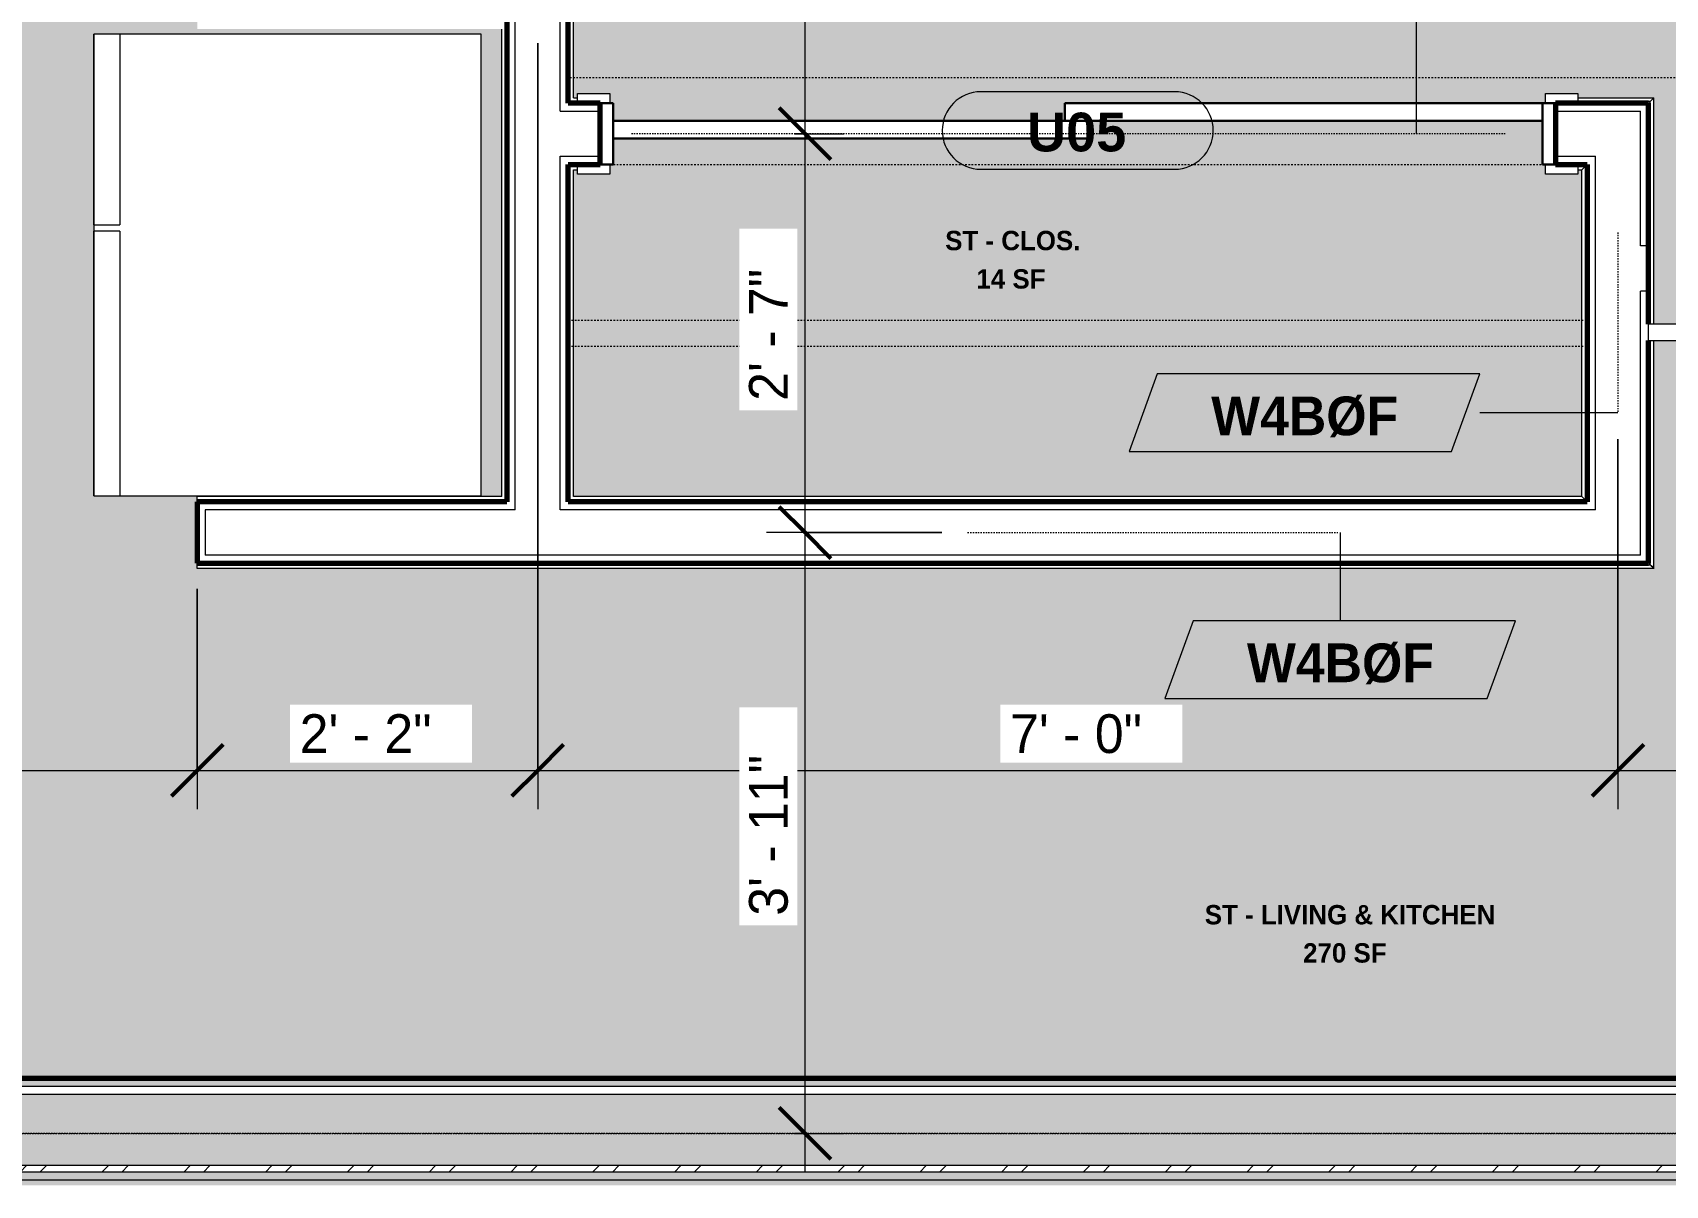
# Model space of a CAD drawing. Header units: inches. Extents: x -2718 to -922, y 119 to 10852.
# Drawn here: x -2293.1 to -2166.6, y 10344.6 to 10433.8 of the extents above; entities that cross this region are included whole.
import ezdxf

# ---------------------------------------------------------------- set-up
doc = ezdxf.new("R2010")
doc.units = ezdxf.units.IN
doc.header["$MEASUREMENT"] = 0
doc.linetypes.add('Dash', pattern=[0.25, 0.125, -0.125])
doc.linetypes.add('Dash 3_32_', pattern=[0.1875, 0.09375, -0.09375])
for name, color, linetype, lineweight in [('0-4', 130, 'Continuous', 5), ('A-ANNO-DIMS', 211, 'Continuous', 9), ('A-ANNO-DIMS-32', 211, 'Continuous', 9), ('A-AREA-IDEN', 2, 'Continuous', 9), ('A-DETL-1', 90, 'Dash 3_32_', 18), ('A-DOOR', 31, 'Continuous', 18), ('A-DOOR-3', 31, 'Continuous', 9), ('A-DOOR-4', 31, 'Continuous', 30), ('A-DOOR-5', 31, 'Continuous', 70), ('A-DOOR-FRAM', 31, 'Continuous', 30), ('A-DOOR-IDEN', 31, 'Continuous', 9), ('A-WALL', 113, 'Continuous', 18), ('A-WALL-2', 250, 'Continuous', 18), ('A-WALL-3', 113, 'Continuous', 70), ('A-WALL-IDEN', 211, 'Continuous', 9), ('A-WALL-PATT-1', 7, 'Continuous', 9), ('A-WALL-PATT-2', 253, 'Continuous', 9), ('A-WALL-PATT-3', 8, 'Continuous', 9), ('I-FURN', 30, 'Continuous', 9), ('I-FURN-HDLN', 30, 'Dash', 9), ('I-WALL-1', 10, 'Continuous', 70), ('Q-CASE', 31, 'Continuous', 9), ('Q-CASE-HDLN', 31, 'Dash', 9), ('Q-SPCQ', 91, 'Continuous', 9)]:
    doc.layers.add(name, color=color, linetype=linetype, lineweight=lineweight)
doc.layers.add('A-AREA-PATT-1', color=7, linetype='Continuous', lineweight=9, transparency=1)
doc.styles.add('Arial_B', font='arialbd.ttf', dxfattribs={"height": 3})
doc.styles.add('Century Gothic', font='ufonts.com_century-gothic.ttf', dxfattribs={"height": 3})
doc.styles.add('Century Gothic_B', font='GOTHICB.TTF', dxfattribs={"height": 3})
doc.styles.add('Century Gothic_B_1', font='GOTHICB.TTF', dxfattribs={"height": 1.5})
doc.dimstyles.new('OD_1__HACK_2', dxfattribs={"dimscale": 12, "dimtxt": 3.132505, "dimasz": 0.333333, "dimexe": 0.25, "dimexo": 0.166667, "dimgap": 0.041667, "dimtad": 1, "dimdec": 0, "dimzin": 3, "dimdsep": 46, "dimlunit": 4, "dimtxsty": 'Century Gothic', "dimblk1": 'OBLIQUE', "dimblk2": 'OBLIQUE', "dimsah": 1, "dimcen": 0.09, "dimdle": 0.25, "dimazin": 0, "dimtfac": 1, "dimtdec": 4, "dimtix": 1, "dimtmove": 0, "dimatfit": 3, "dimfxl": 1, "dimtvp": 1, "dimtfill": 1, "dimfrac": 2, "dimtolj": 1, "dimtzin": 0, "dimarcsym": 2})
pattern_1 = [(0, (0, 0), (10.24, 2.56), [0.422, -7.258, 0.422, -7.258, -40.96]), (0, (0, 0), (10.24, 2.56), [-15.36, 0.422, -14.938, 0.422, -7.258, -17.92]), (0, (0, 0), (10.24, 2.56), [-38.4, 0.422, -4.698, 0.422, -12.378]), (120, (3.84, 1.28), (-7.33702503, 7.58810013), [0.422, -7.258, 0.422, -7.258, -40.96]), (120, (3.84, 1.28), (-7.33702503, 7.58810013), [-15.36, 0.422, -14.938, 0.422, -7.258, -17.92]), (120, (3.84, 1.28), (-7.33702503, 7.58810013), [-38.4, 0.422, -4.698, 0.422, -12.378]), (240, (5.12, 6.4), (-2.90297497, -10.14810013), [0.422, -7.258, 0.422, -7.258, -40.96]), (240, (5.12, 6.4), (-2.90297497, -10.14810013), [-15.36, 0.422, -14.938, 0.422, -7.258, -17.92]), (240, (5.12, 6.4), (-2.90297497, -10.14810013), [-38.4, 0.422, -4.698, 0.422, -12.378])]

# ---------------------------------------------------------------- blocks, each defined once
blk = doc.blocks.new('CTR - 1st Phase - Common Walls_rvt-2-2ND _ 3RD FLOOR - STUDIO B - ADA TYPE B')
at = {"layer": 'A-WALL-PATT-1'}
h = blk.add_hatch(dxfattribs=at)
h.set_pattern_fill('FP_1', color=256, style=0, pattern_type=2)
h.set_pattern_definition(pattern_1)
h.paths.add_polyline_path([(-3761.99, 10352.21), (-3504.67, 10352.21), (-3504.67, 10352.84), (-3852.47, 10352.84), (-3852.47, 10352.21), (-3776.19, 10352.21)], flags=0)
h = blk.add_hatch(dxfattribs=at)
h.set_pattern_fill('FP_1', color=256, style=0, pattern_type=2)
h.set_pattern_definition(pattern_1)
h.paths.add_polyline_path([(-3662.56, 10344.96), (-3503.67, 10344.96), (-3503.67, 10345.21), (-3501.42, 10345.21), (-3501.42, 10345.59), (-3852.47, 10345.59), (-3852.47, 10344.96), (-3690.97, 10344.96)], flags=0)
h = blk.add_hatch(dxfattribs=at)
h.set_pattern_fill('FP_1', color=256, style=0, pattern_type=2)
h.set_pattern_definition(pattern_1)
h.paths.add_polyline_path([(-3690.97, 10344.56), (-3501.42, 10344.56), (-3501.42, 10344.96), (-3852.47, 10344.96), (-3852.47, 10344.56), (-3719.38, 10344.56)], flags=0)
at = {"layer": 'A-WALL-PATT-2'}
h = blk.add_hatch(dxfattribs=at)
h.set_pattern_fill('FP_2', color=256, style=0, pattern_type=2)
h.set_pattern_definition([(161.57, (0.16, 0.16), (-1.279773737, -0.000426766), [0, -9.107, 1.011, 0]), (18.43, (-0.16, 0.16), (-1.279773737, 0.000426766), [0, -9.107, 1.011, 0]), (108.43, (0.16, 0.16), (0.639452382, -3.199964008), [3.035, -7.083]), (71.57, (-0.16, 0.16), (0.639452382, 3.199964008), [3.035, -7.083])])
h.paths.add_polyline_path([(-3742.99, 10346.09), (-3501.42, 10346.09), (-3501.42, 10351.34), (-3504.67, 10351.34), (-3504.67, 10351.59), (-3852.47, 10351.59), (-3852.47, 10346.09), (-3747.79, 10346.09)], flags=0)
at = {"layer": 'A-WALL-PATT-3'}
h = blk.add_hatch(dxfattribs=at)
h.set_pattern_fill('FP_3', color=256, style=0, pattern_type=2)
h.set_pattern_definition([(45, (0, 0), (-3.1678384, 3.1678384), []), (45, (0, 4.8), (-3.1678384, 3.1678384), [])])
h.paths.add_polyline_path([(-3852.47, 10345.59), (-3501.42, 10345.59), (-3501.42, 10346.09), (-3852.47, 10346.09)], flags=0)
at = {"layer": 'A-WALL-2'}
for p, q in [((-3504.67, 10352.21), (-3852.47, 10352.21)), ((-3504.67, 10351.59), (-3852.47, 10351.59)), ((-3501.42, 10346.09), (-3852.47, 10346.09)), ((-3501.42, 10345.59), (-3852.47, 10345.59)), ((-3501.42, 10344.96), (-3852.47, 10344.96))]:
    blk.add_line(p, q, dxfattribs=at)
at = {"layer": 'I-WALL-1'}
blk.add_line((-3505.3, 10352.84), (-3758.11, 10352.84), dxfattribs=at)
blk = doc.blocks.new('Basic Wall _ INT - W4BØF - _5_8 GYP - 2X4 WOOD_BATT_ - 5_8 GYP_ - ___-2693807-2ND _ 3RD FLOOR - STUDIO B - ADA TYPE B')
at = {"layer": 'A-WALL'}
for p, q in [((-3676.74, 10423.49), (-3676.02, 10423.49)), ((-3676.33, 10423.2), (-3676.02, 10423.2)), ((-3598.52, 10423.49), (-3597.92, 10423.49)), ((-3598.52, 10423.2), (-3598.21, 10423.2))]:
    blk.add_line(p, q, dxfattribs=at)
at = {"layer": 'A-WALL', "flags": 128}
for points in [[(-3597.92, 10423.49), (-3597.94, 10423.47), (-3598, 10423.41), (-3598.09, 10423.32), (-3598.21, 10423.2)], [(-3597.84, 10423.57), (-3597.86, 10423.55), (-3597.88, 10423.53), (-3597.9, 10423.51), (-3597.91, 10423.5), (-3597.92, 10423.49), (-3597.92, 10423.49)]]:
    blk.add_lwpolyline(points, dxfattribs=at)
blk = doc.blocks.new('Basic Wall _ INT - W4BØF - _5_8 GYP - 2X4 WOOD_BATT_ - 5_8 GYP_ - ___-2693808-2ND _ 3RD FLOOR - STUDIO B - ADA TYPE B')
at = {"layer": 'A-WALL'}
for p, q in [((-3676.02, 10428.49), (-3676.74, 10428.49)), ((-3676.33, 10428.78), (-3676.02, 10428.78)), ((-3598.52, 10428.78), (-3592.64, 10428.78)), ((-3592.92, 10428.49), (-3598.52, 10428.49))]:
    blk.add_line(p, q, dxfattribs=at)
at = {"layer": 'A-WALL', "flags": 128}
for points in [[(-3592.92, 10428.49), (-3592.93, 10428.49), (-3592.93, 10428.48), (-3592.95, 10428.47), (-3592.96, 10428.45), (-3592.98, 10428.43), (-3593.01, 10428.41)], [(-3592.64, 10428.78), (-3592.75, 10428.66), (-3592.85, 10428.57), (-3592.9, 10428.51), (-3592.92, 10428.49)]]:
    blk.add_lwpolyline(points, dxfattribs=at)
blk = doc.blocks.new('SLIDING - FLUSH - 6-0 x 6-8-3203588-2ND _ 3RD FLOOR - STUDIO B - ADA TYPE B')
at = {"layer": 'A-DOOR-3'}
for p, q in [((-38.75, 3.25), (-36.25, 3.25)), ((-38.75, 2.5), (-38.75, 3.25)), ((-36.25, 3.25), (-36.25, 2.5)), ((36.25, 3.25), (38.75, 3.25)), ((36.25, 2.5), (36.25, 3.25)), ((38.75, 3.25), (38.75, 2.5)), ((-36.25, 2.5), (-38.75, 2.5)), ((38.75, 2.5), (36.25, 2.5)), ((-38.75, -2.25), (-36.25, -2.25)), ((-38.75, -3), (-38.75, -2.25)), ((-36.25, -2.25), (-36.25, -3)), ((36.25, -2.25), (38.75, -2.25)), ((36.25, -3), (36.25, -2.25)), ((38.75, -2.25), (38.75, -3)), ((-36.25, -3), (-38.75, -3)), ((38.75, -3), (36.25, -3))]:
    blk.add_line(p, q, dxfattribs=at)
at = {"layer": 'A-DOOR-4'}
for p, q in [((-1, -0.875), (-1, 0.5)), ((-1, 0.5), (36, 0.5)), ((36, 0.5), (36, -0.875)), ((-36, -2.25), (-36, -0.875)), ((-36, -0.875), (1, -0.875)), ((36, -0.875), (-1, -0.875)), ((1, -0.875), (1, -2.25)), ((1, -2.25), (-36, -2.25))]:
    blk.add_line(p, q, dxfattribs=at)
at = {"layer": 'A-DOOR-FRAM'}
for p, q in [((-37, -2.25), (-37, 2.5)), ((-37, 2.5), (-36, 2.5)), ((-36, 2.5), (-36, -2.25)), ((36, 2.5), (37, 2.5)), ((36, -2.25), (36, 2.5)), ((37, 2.5), (37, -2.25)), ((-36, -2.25), (-37, -2.25)), ((37, -2.25), (36, -2.25))]:
    blk.add_line(p, q, dxfattribs=at)
blk = doc.blocks.new('Basic Wall _ INT - W4BØF - _5_8 GYP - 2X4 WOOD_BATT_ - 5_8 GYP_ - ___-2693809-2ND _ 3RD FLOOR - STUDIO B - ADA TYPE B')
at = {"layer": 'A-WALL'}
for p, q in [((-3681.9, 10397.9), (-3681.9, 10434.09)), ((-3681.62, 10434.09), (-3681.62, 10397.49))]:
    blk.add_line(p, q, dxfattribs=at)
blk = doc.blocks.new('Basic Wall _ INT - W4BØF - _5_8 GYP - 2X4 WOOD_BATT_ - 5_8 GYP_ - ___-2693810-2ND _ 3RD FLOOR - STUDIO B - ADA TYPE B')
at = {"layer": 'A-WALL'}
for p, q in [((-3676.62, 10428.36), (-3676.62, 10545.94)), ((-3676.33, 10428.78), (-3676.33, 10545.94)), ((-3676.62, 10397.49), (-3676.62, 10423.61)), ((-3676.33, 10397.9), (-3676.33, 10423.2))]:
    blk.add_line(p, q, dxfattribs=at)
blk = doc.blocks.new('Basic Wall _ INT - W4BØF - _5_8 GYP - 2X4 WOOD_BATT_ - 5_8 GYP_ - ___-2693811-2ND _ 3RD FLOOR - STUDIO B - ADA TYPE B')
at = {"layer": 'A-WALL'}
for p, q in [((-3705.49, 10397.61), (-3705.49, 10397.9)), ((-3681.9, 10397.9), (-3705.49, 10397.9)), ((-3681.49, 10397.61), (-3705.49, 10397.61)), ((-3705.49, 10397.53), (-3705.49, 10397.61)), ((-3705.49, 10397.49), (-3705.49, 10397.53)), ((-3597.92, 10397.61), (-3676.74, 10397.61)), ((-3598.21, 10397.9), (-3676.33, 10397.9))]:
    blk.add_line(p, q, dxfattribs=at)
at = {"layer": 'A-WALL', "flags": 128}
for points in [[(-3598.21, 10397.9), (-3598.09, 10397.78), (-3598, 10397.69), (-3597.94, 10397.63), (-3597.92, 10397.61)], [(-3597.92, 10397.61), (-3597.92, 10397.61), (-3597.91, 10397.6), (-3597.9, 10397.59), (-3597.88, 10397.57), (-3597.86, 10397.55), (-3597.84, 10397.53)]]:
    blk.add_lwpolyline(points, dxfattribs=at)
blk = doc.blocks.new('Basic Wall _ INT - W4BØF - _5_8 GYP - 2X4 WOOD_BATT_ - 5_8 GYP_ - ___-2693812-2ND _ 3RD FLOOR - STUDIO B - ADA TYPE B')
at = {"layer": 'A-WALL'}
for p, q in [((-3705.49, 10392.7), (-3705.49, 10392.74)), ((-3705.49, 10392.61), (-3705.49, 10392.7)), ((-3705.49, 10392.61), (-3592.92, 10392.61)), ((-3705.49, 10392.33), (-3705.49, 10392.61)), ((-3592.64, 10392.33), (-3705.49, 10392.33))]:
    blk.add_line(p, q, dxfattribs=at)
at = {"layer": 'A-WALL', "flags": 128}
for points in [[(-3593.01, 10392.7), (-3592.98, 10392.68), (-3592.96, 10392.66), (-3592.95, 10392.64), (-3592.93, 10392.63), (-3592.93, 10392.62), (-3592.92, 10392.61)], [(-3592.92, 10392.61), (-3592.9, 10392.59), (-3592.85, 10392.54), (-3592.75, 10392.45), (-3592.64, 10392.33)]]:
    blk.add_lwpolyline(points, dxfattribs=at)
blk = doc.blocks.new('Basic Wall _ INT - W4BØF - _5_8 GYP - 2X4 WOOD_BATT_ - 5_8 GYP_ - ___-2693813-2ND _ 3RD FLOOR - STUDIO B - ADA TYPE B')
at = {"layer": 'A-WALL'}
for p, q in [((-3592.92, 10411.24), (-3592.92, 10428.49)), ((-3592.64, 10411.24), (-3592.64, 10428.78)), ((-3592.92, 10392.61), (-3592.92, 10409.99)), ((-3592.64, 10392.33), (-3592.64, 10409.99))]:
    blk.add_line(p, q, dxfattribs=at)
at = {"layer": 'A-WALL', "flags": 128}
for points in [[(-3593.01, 10428.41), (-3592.98, 10428.43), (-3592.96, 10428.45), (-3592.95, 10428.47), (-3592.93, 10428.48), (-3592.93, 10428.49), (-3592.92, 10428.49)], [(-3592.92, 10428.49), (-3592.9, 10428.51), (-3592.85, 10428.57), (-3592.75, 10428.66), (-3592.64, 10428.78)], [(-3592.92, 10392.61), (-3592.93, 10392.62), (-3592.93, 10392.63), (-3592.95, 10392.64), (-3592.96, 10392.66), (-3592.98, 10392.68), (-3593.01, 10392.7)], [(-3592.64, 10392.33), (-3592.75, 10392.45), (-3592.85, 10392.54), (-3592.9, 10392.59), (-3592.92, 10392.61)]]:
    blk.add_lwpolyline(points, dxfattribs=at)
blk = doc.blocks.new('Basic Wall _ INT - W4BØF - _5_8 GYP - 2X4 WOOD_BATT_ - 5_8 GYP_ - ___-2693814-2ND _ 3RD FLOOR - STUDIO B - ADA TYPE B')
at = {"layer": 'A-WALL'}
for p, q in [((-3598.21, 10397.9), (-3598.21, 10423.2)), ((-3597.92, 10423.49), (-3597.92, 10397.61))]:
    blk.add_line(p, q, dxfattribs=at)
at = {"layer": 'A-WALL', "flags": 128}
for points in [[(-3598.21, 10423.2), (-3598.09, 10423.32), (-3598, 10423.41), (-3597.94, 10423.47), (-3597.92, 10423.49)], [(-3597.92, 10423.49), (-3597.92, 10423.49), (-3597.91, 10423.5), (-3597.9, 10423.51), (-3597.88, 10423.53), (-3597.86, 10423.55), (-3597.84, 10423.57)], [(-3597.92, 10397.61), (-3597.94, 10397.63), (-3598, 10397.69), (-3598.09, 10397.78), (-3598.21, 10397.9)], [(-3597.84, 10397.53), (-3597.86, 10397.55), (-3597.88, 10397.57), (-3597.9, 10397.59), (-3597.91, 10397.6), (-3597.92, 10397.61), (-3597.92, 10397.61)]]:
    blk.add_lwpolyline(points, dxfattribs=at)
blk = doc.blocks.new('BARN - FLUSH - 3-0 x 7-0 BARN DOOR-3238941-2ND _ 3RD FLOOR - STUDIO B - ADA TYPE B')
at = {"layer": 'A-DOOR'}
for p, q in [((18, 5.57), (-60, 5.57)), ((-60, 4.95), (-60, 5.57)), ((-56, 6), (-54.5, 6)), ((-56, 6), (-56, 5.67)), ((-56, 5.67), (-54.5, 5.67)), ((-54.5, 5.67), (-54.5, 6)), ((-23.5, 6), (-22, 6)), ((-23.5, 5.67), (-23.5, 6)), ((-23.5, 5.67), (-22, 5.67)), ((-22, 6), (-22, 5.67)), ((18, 5.57), (18, 4.95)), ((-60, 4.32), (-60, 4.95)), ((-60, 4.32), (18, 4.32)), ((-52, 4.07), (-26, 4.07)), ((18, 4.95), (18, 4.32))]:
    blk.add_line(p, q, dxfattribs=at)
at = {"layer": 'A-DOOR-5'}
for p, q in [((-57, 5.82), (-56, 5.82)), ((-57, 5.57), (-57, 5.82)), ((-54.5, 5.82), (-23.5, 5.82)), ((-22, 5.82), (-21, 5.82)), ((-21, 5.82), (-21, 5.57)), ((-57, 4.07), (-57, 4.32)), ((-52, 4.07), (-57, 4.07)), ((-52, 4.33), (-52, 4.07)), ((-26, 4.07), (-26, 4.32)), ((-21, 4.07), (-26, 4.07)), ((-21, 4.32), (-21, 4.07))]:
    blk.add_line(p, q, dxfattribs=at)
blk = doc.blocks.new('OD_CW_Closet - OD_CW_Closet-3241400-2ND _ 3RD FLOOR - STUDIO B - ADA TYPE B')
at = {"layer": 'Q-CASE-HDLN'}
for p, q in [((0.74, -24), (0.74, 2.12)), ((0.74, 2.12), (79.68, 2.12)), ((79.68, 2.12), (79.68, -24)), ((0.74, -9.94), (79.68, -9.94)), ((0.74, -11.94), (79.68, -11.94)), ((79.68, -24), (0.74, -24))]:
    blk.add_line(p, q, dxfattribs=at)
blk = doc.blocks.new('Refrigerator_-_Side-by-Side_6047 - 36_ X 30_-345559-2ND _ 3RD FLOOR - STUDIO B - ADA TYPE B')
at = {"layer": 'Q-SPCQ'}
for p, q in [((17.87, 14.42), (-17.88, 14.42)), ((-17.88, 14.42), (-17.88, -15.58)), ((17.87, -15.58), (17.87, 14.42)), ((-17.88, -13.58), (-3.13, -13.58)), ((-17.88, -13.58), (-17.88, -15.58)), ((-3.13, -15.58), (-3.13, -13.58)), ((-2.63, -13.58), (17.87, -13.58)), ((-2.63, -13.58), (-2.63, -15.58)), ((17.87, -15.58), (17.87, -13.58)), ((-17.88, -15.58), (17.87, -15.58)), ((-3.13, -15.58), (-17.88, -15.58)), ((17.87, -15.58), (-2.63, -15.58))]:
    blk.add_line(p, q, dxfattribs=at)
blk = doc.blocks.new('Bed-Standard - Queen 60_ x 79_-1433484-2ND _ 3RD FLOOR - STUDIO B - ADA TYPE B')
at = {"layer": 'I-FURN'}
for p, q in [((-19.31, 41.3), (40.69, 41.3)), ((-19.31, -37.7), (-19.31, 41.3)), ((40.69, 41.3), (40.69, -37.7)), ((40.69, -23.7), (-19.31, -17.13)), ((-16.31, -23.7), (37.69, -23.7)), ((-16.31, -35.7), (-16.31, -23.7)), ((37.69, -35.7), (37.69, -23.7)), ((-16.31, -35.7), (37.69, -35.7)), ((40.69, -37.7), (-19.31, -37.7))]:
    blk.add_line(p, q, dxfattribs=at)
at = {"layer": 'I-FURN-HDLN'}
for p, q in [((-55.31, 77.3), (64.69, 77.3)), ((-55.31, 50.09), (-55.31, 77.3))]:
    blk.add_line(p, q, dxfattribs=at)
blk = doc.blocks.new('DIMBLOCK28-2ND _ 3RD FLOOR - STUDIO B - ADA TYPE B')
at = {"layer": 'A-ANNO-DIMS-32'}
for p, q in [((-2280.37, 10390.74), (-2280.37, 10373.69)), ((-2280.37, 10376.69), (-2280.37, 10390.74)), ((-2396.85, 10377.52), (-2396.85, 10373.69)), ((-2396.85, 10376.69), (-2396.85, 10377.52)), ((-2396.85, 10376.69), (-2280.37, 10376.69))]:
    blk.add_line(p, q, dxfattribs=at)
at = {"layer": 'A-ANNO-DIMS-32', "lineweight": 50}
for p, q in [((-2396.85, 10376.69), (-2394.85, 10378.69)), ((-2280.37, 10376.69), (-2278.37, 10378.69)), ((-2396.85, 10376.69), (-2398.85, 10374.69)), ((-2280.37, 10376.69), (-2282.37, 10374.69))]:
    blk.add_line(p, q, dxfattribs=at)
at = {"layer": 'A-ANNO-DIMS-32', "color": 0, "insert": (-2343.85, 10381.04), "char_height": 3, "width": 12.5897, "attachment_point": 1, "line_spacing_factor": 0.984502, "style": 'Century Gothic', "bg_fill": 3, "box_fill_scale": 1.25, "bg_fill_color": 256, "bg_fill_true_color": 13158600, "bg_fill_transparency": 0}
blk.add_mtext('9\' - 8"', dxfattribs=at)
blk = doc.blocks.new('_Oblique')
at = {"color": 0, "linetype": 'ByBlock', "lineweight": -2}
blk.add_line((-0.5, -0.5), (0.5, 0.5), dxfattribs=at)
blk = doc.blocks.new('DIMBLOCK29-2ND _ 3RD FLOOR - STUDIO B - ADA TYPE B')
at = {"layer": 'A-ANNO-DIMS-32'}
for p, q in [((-2253.99, 10432.99), (-2253.99, 10373.69)), ((-2253.99, 10376.69), (-2253.99, 10432.99)), ((-2280.37, 10390.74), (-2280.37, 10373.69)), ((-2280.37, 10376.69), (-2280.37, 10390.74)), ((-2280.37, 10376.69), (-2253.99, 10376.69))]:
    blk.add_line(p, q, dxfattribs=at)
at = {"layer": 'A-ANNO-DIMS-32', "lineweight": 50}
for p, q in [((-2280.37, 10376.69), (-2278.37, 10378.69)), ((-2253.99, 10376.69), (-2251.99, 10378.69)), ((-2280.37, 10376.69), (-2282.37, 10374.69)), ((-2253.99, 10376.69), (-2255.99, 10374.69))]:
    blk.add_line(p, q, dxfattribs=at)
at = {"layer": 'A-ANNO-DIMS-32', "color": 0, "insert": (-2272.43, 10381.04), "char_height": 3, "width": 12.5897, "attachment_point": 1, "line_spacing_factor": 0.984502, "style": 'Century Gothic', "bg_fill": 3, "box_fill_scale": 1.25, "bg_fill_color": 256, "bg_fill_true_color": 13158600, "bg_fill_transparency": 0}
blk.add_mtext('2\' - 2"', dxfattribs=at)
blk = doc.blocks.new('DIMBLOCK30-2ND _ 3RD FLOOR - STUDIO B - ADA TYPE B')
at = {"layer": 'A-ANNO-DIMS-32'}
for p, q in [((-2253.99, 10432.99), (-2253.99, 10373.69)), ((-2253.99, 10376.69), (-2253.99, 10432.99)), ((-2170.3, 10402.35), (-2170.3, 10373.69)), ((-2170.3, 10376.69), (-2170.3, 10402.35)), ((-2253.99, 10376.69), (-2170.3, 10376.69))]:
    blk.add_line(p, q, dxfattribs=at)
at = {"layer": 'A-ANNO-DIMS-32', "lineweight": 50}
for p, q in [((-2253.99, 10376.69), (-2251.99, 10378.69)), ((-2170.3, 10376.69), (-2168.3, 10378.69)), ((-2253.99, 10376.69), (-2255.99, 10374.69)), ((-2170.3, 10376.69), (-2172.3, 10374.69))]:
    blk.add_line(p, q, dxfattribs=at)
at = {"layer": 'A-ANNO-DIMS-32', "color": 0, "insert": (-2217.39, 10381.04), "char_height": 3, "width": 12.5897, "attachment_point": 1, "line_spacing_factor": 0.984502, "style": 'Century Gothic', "bg_fill": 3, "box_fill_scale": 1.25, "bg_fill_color": 256, "bg_fill_true_color": 13158600, "bg_fill_transparency": 0}
blk.add_mtext('7\' - 0"', dxfattribs=at)
blk = doc.blocks.new('DIMBLOCK31-2ND _ 3RD FLOOR - STUDIO B - ADA TYPE B')
at = {"layer": 'A-ANNO-DIMS-32'}
for p, q in [((-2129.55, 10418.44), (-2129.55, 10373.69)), ((-2129.55, 10376.69), (-2129.55, 10418.44)), ((-2170.3, 10402.35), (-2170.3, 10373.69)), ((-2170.3, 10376.69), (-2170.3, 10402.35)), ((-2170.3, 10376.69), (-2129.55, 10376.69))]:
    blk.add_line(p, q, dxfattribs=at)
at = {"layer": 'A-ANNO-DIMS-32', "lineweight": 50}
for p, q in [((-2170.3, 10376.69), (-2168.3, 10378.69)), ((-2129.55, 10376.69), (-2127.55, 10378.69)), ((-2170.3, 10376.69), (-2172.3, 10374.69)), ((-2129.55, 10376.69), (-2131.55, 10374.69))]:
    blk.add_line(p, q, dxfattribs=at)
at = {"layer": 'A-ANNO-DIMS-32', "color": 0, "insert": (-2155.17, 10381.04), "char_height": 3, "width": 12.5897, "attachment_point": 1, "line_spacing_factor": 0.984502, "style": 'Century Gothic', "bg_fill": 3, "box_fill_scale": 1.25, "bg_fill_color": 256, "bg_fill_true_color": 13158600, "bg_fill_transparency": 0}
blk.add_mtext('3\' - 5"', dxfattribs=at)
blk = doc.blocks.new('DIMBLOCK33-2ND _ 3RD FLOOR - STUDIO B - ADA TYPE B')
at = {"layer": 'A-ANNO-DIMS-32', "lineweight": 50}
for p, q in [((-2233.27, 10395.11), (-2235.27, 10397.11)), ((-2233.27, 10395.11), (-2231.27, 10393.11)), ((-2233.27, 10348.59), (-2235.27, 10350.59)), ((-2233.27, 10348.59), (-2231.27, 10346.59))]:
    blk.add_line(p, q, dxfattribs=at)
at = {"layer": 'A-ANNO-DIMS-32'}
for p, q in [((-2222.68, 10395.11), (-2236.27, 10395.11)), ((-2233.27, 10345.59), (-2233.27, 10395.11)), ((-2233.27, 10395.11), (-2222.68, 10395.11)), ((-2234.1, 10348.59), (-2230.27, 10348.59)), ((-2233.27, 10348.59), (-2234.1, 10348.59))]:
    blk.add_line(p, q, dxfattribs=at)
at = {"layer": 'A-ANNO-DIMS-32', "color": 0, "insert": (-2237.62, 10365.44), "char_height": 3, "width": 15.394, "attachment_point": 1, "rotation": 90, "line_spacing_factor": 0.984502, "style": 'Century Gothic', "bg_fill": 3, "box_fill_scale": 1.25, "bg_fill_color": 256, "bg_fill_true_color": 13158600, "bg_fill_transparency": 0}
blk.add_mtext('3\' - 11"', dxfattribs=at)
blk = doc.blocks.new('DIMBLOCK34-2ND _ 3RD FLOOR - STUDIO B - ADA TYPE B')
at = {"layer": 'A-ANNO-DIMS-32', "lineweight": 50}
for p, q in [((-2233.27, 10425.99), (-2235.27, 10427.99)), ((-2233.27, 10425.99), (-2231.27, 10423.99)), ((-2233.27, 10395.11), (-2235.27, 10397.11)), ((-2233.27, 10395.11), (-2231.27, 10393.11))]:
    blk.add_line(p, q, dxfattribs=at)
at = {"layer": 'A-ANNO-DIMS-32'}
for p, q in [((-2234.1, 10425.99), (-2230.27, 10425.99)), ((-2233.27, 10425.99), (-2234.1, 10425.99)), ((-2233.27, 10395.11), (-2233.27, 10425.99)), ((-2222.68, 10395.11), (-2236.27, 10395.11)), ((-2233.27, 10395.11), (-2222.68, 10395.11))]:
    blk.add_line(p, q, dxfattribs=at)
at = {"layer": 'A-ANNO-DIMS-32', "color": 0, "insert": (-2237.62, 10405.31), "char_height": 3, "width": 12.5897, "attachment_point": 1, "rotation": 90, "line_spacing_factor": 0.984502, "style": 'Century Gothic', "bg_fill": 3, "box_fill_scale": 1.25, "bg_fill_color": 256, "bg_fill_true_color": 13158600, "bg_fill_transparency": 0}
blk.add_mtext('2\' - 7"', dxfattribs=at)
blk = doc.blocks.new('DIMBLOCK35-2ND _ 3RD FLOOR - STUDIO B - ADA TYPE B')
at = {"layer": 'A-ANNO-DIMS-32'}
for p, q in [((-2233.27, 10425.99), (-2233.27, 10553.19)), ((-2234.1, 10550.19), (-2230.27, 10550.19)), ((-2233.27, 10550.19), (-2234.1, 10550.19)), ((-2234.1, 10425.99), (-2230.27, 10425.99)), ((-2233.27, 10425.99), (-2234.1, 10425.99))]:
    blk.add_line(p, q, dxfattribs=at)
at = {"layer": 'A-ANNO-DIMS-32', "lineweight": 50}
for p, q in [((-2233.27, 10550.19), (-2235.27, 10552.19)), ((-2233.27, 10550.19), (-2231.27, 10548.19)), ((-2233.27, 10425.99), (-2235.27, 10427.99)), ((-2233.27, 10425.99), (-2231.27, 10423.99))]:
    blk.add_line(p, q, dxfattribs=at)
at = {"layer": 'A-ANNO-DIMS-32', "color": 0, "insert": (-2237.62, 10481.68), "char_height": 3, "width": 15.394, "attachment_point": 1, "rotation": 90, "line_spacing_factor": 0.984502, "style": 'Century Gothic', "bg_fill": 3, "box_fill_scale": 1.25, "bg_fill_color": 256, "bg_fill_true_color": 13158600, "bg_fill_transparency": 0}
blk.add_mtext('10\' - 4"', dxfattribs=at)
blk = doc.blocks.new('Door Tag - Type Mark-2601225-2ND _ 3RD FLOOR - STUDIO B - ADA TYPE B')
at = {"layer": 'A-DOOR-IDEN'}
for p, q in [((0.234375, 0.09375), (-0.234375, 0.09375)), ((-0.234375, -0.09375), (0.234375, -0.09375))]:
    blk.add_line(p, q, dxfattribs=at)
for centre, start, end in [((-0.234375, 0), 90, 270), ((0.234375, 0), 270, 90)]:
    blk.add_arc(centre, 0.09375, start, end, dxfattribs=at)
blk = doc.blocks.new('Wall Tag - ONE-2663183-2ND _ 3RD FLOOR - STUDIO B - ADA TYPE B')
at = {"layer": 'A-WALL-IDEN'}
for p, q in [((-0.3561, 0.0937), (-0.4244, -0.0937)), ((0.4244, 0.0937), (-0.3561, 0.0937)), ((0.3561, -0.0937), (0.4244, 0.0937)), ((-0.4244, -0.0937), (0.3561, -0.0937))]:
    blk.add_line(p, q, dxfattribs=at)

msp = doc.modelspace()

# ---------------------------------------------------------------- hatches: boundary and pattern name
at = {"layer": 'A-AREA-PATT-1'}
h = msp.add_hatch(color=256, dxfattribs=at)
h.paths.add_polyline_path([(-2080.18, 10356.09), (-2116.18, 10356.09), (-2116.18, 10357.84), (-2080.18, 10357.84), (-2080.18, 10356.73)], flags=0)
h.paths.add_polyline_path([(-2294.26, 10352.84), (-2080.18, 10352.84), (-2080.18, 10356.09), (-2078.24, 10356.09), (-2078.24, 10356.71), (-2076.3, 10356.71), (-2076.3, 10391.46), (-2078.24, 10391.46), (-2078.24, 10392.09), (-2080.18, 10392.09), (-2080.18, 10412.78), (-2131.93, 10412.78), (-2131.93, 10415.56), (-2167.51, 10415.56), (-2167.51, 10411.24), (-2128.93, 10411.24), (-2128.93, 10411.49), (-2092.93, 10411.49), (-2092.93, 10411.24), (-2089.93, 10411.24), (-2089.93, 10409.99), (-2092.93, 10409.99), (-2092.93, 10409.74), (-2093.93, 10409.74), (-2093.93, 10409.56), (-2095.43, 10409.56), (-2095.43, 10409.74), (-2126.43, 10409.74), (-2126.43, 10409.56), (-2127.93, 10409.56), (-2127.93, 10409.74), (-2128.93, 10409.74), (-2128.93, 10409.99), (-2167.51, 10409.99), (-2167.51, 10392.33), (-2280.37, 10392.33), (-2280.37, 10397.9), (-2256.78, 10397.9), (-2256.78, 10434.09), (-2280.37, 10434.09), (-2280.37, 10452.44), (-2280.72, 10452.45), (-2280.81, 10452.5), (-2280.86, 10452.59), (-2280.87, 10452.64), (-2280.87, 10453.53), (-2281.12, 10453.53), (-2281.12, 10457.26), (-2281.37, 10457.26), (-2281.37, 10459.23), (-2281.12, 10459.23), (-2281.12, 10468.59), (-2281.37, 10468.59), (-2281.37, 10469.18), (-2281.12, 10469.18), (-2281.12, 10469.77), (-2281.37, 10469.77), (-2281.37, 10470.36), (-2281.12, 10470.36), (-2281.12, 10470.95), (-2281.37, 10470.95), (-2281.37, 10471.54), (-2281.12, 10471.54), (-2281.12, 10472.13), (-2281.37, 10472.13), (-2281.37, 10472.72), (-2281.12, 10472.72), (-2281.12, 10475.35), (-2280.87, 10475.35), (-2280.85, 10476.3), (-2280.84, 10476.34), (-2280.81, 10476.38), (-2280.72, 10476.43), (-2280.67, 10476.44), (-2280.36, 10476.44), (-2280.37, 10476.94), (-2281.36, 10476.94), (-2281.36, 10509.94), (-2280.36, 10509.94), (-2280.37, 10521.94), (-2289.88, 10521.94), (-2289.88, 10520.44), (-2290.37, 10520.44), (-2290.37, 10521.94), (-2293.12, 10521.94), (-2293.12, 10545.94), (-2293.74, 10545.94), (-2293.74, 10531.45), (-2294.12, 10531.45), (-2294.12, 10531.33), (-2293.74, 10531.33), (-2293.74, 10530.34), (-2294.12, 10530.34), (-2294.12, 10523.69), (-2322.12, 10523.69), (-2322.12, 10530.34), (-2323.12, 10530.34), (-2323.12, 10521.94), (-2332.37, 10521.94), (-2332.37, 10520.44), (-2336.12, 10520.44), (-2336.12, 10521.94), (-2353.37, 10521.94), (-2353.37, 10520.44), (-2357.12, 10520.44), (-2357.12, 10521.94), (-2374.37, 10521.94), (-2374.37, 10520.44), (-2378.12, 10520.44), (-2378.12, 10521.94), (-2386.33, 10521.94), (-2386.33, 10516.66), (-2390.99, 10516.66), (-2390.99, 10514.29), (-2422.74, 10514.29), (-2422.74, 10511.5), (-2426.73, 10511.5), (-2426.73, 10397), (-2399.22, 10397), (-2399.22, 10394.21), (-2396.85, 10394.21), (-2396.85, 10361.59), (-2394.06, 10361.59), (-2394.06, 10352.84), (-2387.98, 10352.84), (-2387.98, 10368.96), (-2387.32, 10368.96), (-2387.32, 10369), (-2386.83, 10369), (-2386.83, 10368.96), (-2371.64, 10368.96), (-2371.64, 10369), (-2370.65, 10369), (-2370.65, 10368.96), (-2369.98, 10368.96), (-2369.98, 10364.96), (-2333.98, 10364.96), (-2333.98, 10368.96), (-2333.32, 10368.96), (-2333.32, 10369), (-2332.33, 10369), (-2332.33, 10368.96), (-2317.13, 10368.96), (-2317.13, 10369), (-2316.64, 10369), (-2316.64, 10368.96), (-2315.98, 10368.96), (-2315.98, 10352.84), (-2312.43, 10352.84)], flags=0)
h.paths.add_polyline_path([(-2379.48, 10383.71), (-2394.47, 10383.71), (-2394.47, 10413.71), (-2334.47, 10413.71), (-2334.47, 10383.71), (-2351.07, 10383.71)], flags=0)
h.paths.add_polyline_path([(-2286.37, 10397.94), (-2288.37, 10397.94), (-2288.37, 10433.69), (-2258.37, 10433.69), (-2258.37, 10397.94), (-2280.37, 10397.94)], flags=0)
h.paths.add_polyline_path([(-2396.85, 10428.36), (-2409.84, 10428.36), (-2409.84, 10429.36), (-2415.84, 10429.36), (-2415.84, 10464.36), (-2331.84, 10464.36), (-2331.84, 10429.36), (-2337.84, 10429.36), (-2337.84, 10428.36), (-2395.18, 10428.36)], flags=0)
h.paths.add_polyline_path([(-2280.37, 10441.06), (-2281.87, 10441.06), (-2281.87, 10444.81), (-2280.37, 10444.81), (-2280.37, 10444.32), (-2281.37, 10444.32), (-2281.37, 10441.56), (-2280.37, 10441.56)], flags=0)
h.paths.add_polyline_path([(-2281.36, 10511.95), (-2281.87, 10511.95), (-2281.87, 10512.44), (-2280.37, 10512.44), (-2280.37, 10511.95), (-2280.99, 10511.95)], flags=0)
h.paths.add_polyline_path([(-2332.87, 10520.94), (-2332.87, 10521.94), (-2335.62, 10521.94), (-2335.62, 10520.94)], flags=0)
h.paths.add_polyline_path([(-2377.62, 10520.94), (-2374.87, 10520.94), (-2374.87, 10521.94), (-2377.62, 10521.94)], flags=0)
h.paths.add_polyline_path([(-2356.62, 10520.94), (-2353.87, 10520.94), (-2353.87, 10521.94), (-2356.62, 10521.94)], flags=0)
h.paths.add_polyline_path([(-2322.12, 10531.33), (-2322.12, 10531.45), (-2323.12, 10531.45), (-2323.12, 10531.33), (-2322.66, 10531.33)], flags=0)
h = msp.add_hatch(color=256, dxfattribs=at)
h.paths.add_polyline_path([(-2134.46, 10415.56), (-2131.93, 10415.56), (-2131.93, 10417.94), (-2132.34, 10417.94), (-2132.34, 10420.52), (-2132.93, 10420.52), (-2132.93, 10423.52), (-2129.55, 10423.52), (-2129.55, 10457.52), (-2132.93, 10457.52), (-2132.93, 10460.52), (-2132.34, 10460.52), (-2132.34, 10545.94), (-2251.2, 10545.94), (-2251.2, 10428.78), (-2250.9, 10428.78), (-2250.9, 10429.11), (-2248.4, 10429.11), (-2248.4, 10428.36), (-2248.15, 10428.36), (-2248.15, 10426.99), (-2213.15, 10426.99), (-2213.15, 10428.36), (-2175.9, 10428.36), (-2175.9, 10429.11), (-2173.4, 10429.11), (-2173.4, 10428.78), (-2167.51, 10428.78), (-2167.51, 10415.56), (-2138.01, 10415.56)], flags=0)
h.paths.add_polyline_path([(-2176.15, 10425.99), (-2176.15, 10426.99), (-2211.15, 10426.99), (-2211.15, 10425.99), (-2177.07, 10425.99)], flags=0)
h.paths.add_polyline_path([(-2175.03, 10466.31), (-2227.62, 10466.31), (-2227.62, 10545.31), (-2167.62, 10545.31), (-2167.62, 10466.31), (-2173.24, 10466.31)], flags=0)
h.paths.add_polyline_path([(-2237.44, 10527.31), (-2248.62, 10527.31), (-2248.62, 10545.31), (-2230.62, 10545.31), (-2230.62, 10527.31)], flags=0)
h.paths.add_polyline_path([(-2152.22, 10527.31), (-2164.69, 10527.31), (-2164.69, 10545.31), (-2146.69, 10545.31), (-2146.69, 10527.31)], flags=0)
msp.add_hatch(color=256, dxfattribs=at).paths.add_polyline_path([(-2213.15, 10397.9), (-2173.09, 10397.9), (-2173.09, 10423.2), (-2173.4, 10423.2), (-2173.4, 10422.86), (-2175.9, 10422.86), (-2175.9, 10423.61), (-2176.15, 10423.61), (-2176.15, 10425.99), (-2211.15, 10425.99), (-2211.15, 10425.61), (-2248.15, 10425.61), (-2248.15, 10423.61), (-2248.4, 10423.61), (-2248.4, 10422.86), (-2250.9, 10422.86), (-2250.9, 10423.2), (-2251.2, 10423.2), (-2251.2, 10397.9), (-2237.44, 10397.9)], flags=0)

# ---------------------------------------------------------------- linework, layer by layer
at = {"layer": 'A-DETL-1'}
for p, q in [((-2179.03, 10425.99), (-2246.8, 10425.99)), ((-2170.3, 10418.35), (-2170.3, 10404.35)), ((-2280.37, 10397.49), (-2280.37, 10392.74)), ((-2220.68, 10395.11), (-2192, 10395.11)), ((-2010.18, 10348.59), (-2427.35, 10348.59)), ((-2427.15, 10348.59), (-2079.35, 10348.59))]:
    msp.add_line(p, q, dxfattribs=at)
at = {"layer": 'A-WALL'}
for p, q in [((-2255.74, 10396.86), (-2255.74, 10546.36)), ((-2252.24, 10427.74), (-2252.24, 10546.36)), ((-2252.24, 10427.74), (-2249.15, 10427.74)), ((-2175.15, 10427.74), (-2168.55, 10427.74)), ((-2168.55, 10417.31), (-2168.55, 10427.74)), ((-2252.24, 10424.24), (-2249.15, 10424.24)), ((-2252.24, 10396.86), (-2252.24, 10424.24)), ((-2175.15, 10424.24), (-2172.05, 10424.24)), ((-2172.05, 10396.86), (-2172.05, 10424.24)), ((-2167.93, 10417.31), (-2168.55, 10417.31)), ((-2167.93, 10413.81), (-2168.55, 10413.81)), ((-2168.55, 10393.36), (-2168.55, 10413.81)), ((-2279.74, 10396.86), (-2279.74, 10393.36)), ((-2255.74, 10396.86), (-2279.74, 10396.86)), ((-2172.05, 10396.86), (-2252.24, 10396.86)), ((-2168.55, 10393.36), (-2279.74, 10393.36))]:
    msp.add_line(p, q, dxfattribs=at)
at = {"layer": 'A-WALL-3'}
for p, q in [((-2256.37, 10546.99), (-2256.37, 10397.49)), ((-2251.62, 10428.36), (-2251.62, 10546.99)), ((-2249.15, 10428.36), (-2251.62, 10428.36)), ((-2249.15, 10423.61), (-2249.15, 10428.36)), ((-2167.93, 10428.36), (-2175.15, 10428.36)), ((-2175.15, 10428.36), (-2175.15, 10423.61)), ((-2167.93, 10411.24), (-2167.93, 10428.36)), ((-2251.62, 10423.61), (-2249.15, 10423.61)), ((-2251.62, 10397.49), (-2251.62, 10423.61)), ((-2175.15, 10423.61), (-2172.68, 10423.61)), ((-2172.68, 10423.61), (-2172.68, 10397.49)), ((-2167.93, 10392.74), (-2167.93, 10409.99)), ((-2256.37, 10397.49), (-2280.37, 10397.49)), ((-2280.37, 10397.49), (-2280.37, 10392.74)), ((-2172.68, 10397.49), (-2251.62, 10397.49)), ((-2280.37, 10392.74), (-2167.93, 10392.74))]:
    msp.add_line(p, q, dxfattribs=at)

# ---------------------------------------------------------------- block references
at = {"layer": '0-4'}
msp.add_blockref('CTR - 1st Phase - Common Walls_rvt-2-2ND _ 3RD FLOOR - STUDIO B - ADA TYPE B', (1425.12, 0), dxfattribs=at)
at = {"layer": 'A-DOOR', "rotation": 180}
for name, p in [('SLIDING - FLUSH - 6-0 x 6-8-3203588-2ND _ 3RD FLOOR - STUDIO B - ADA TYPE B', (-2212.15, 10426.11)), ('BARN - FLUSH - 3-0 x 7-0 BARN DOOR-3238941-2ND _ 3RD FLOOR - STUDIO B - ADA TYPE B', (-2149.93, 10415.56))]:
    msp.add_blockref(name, p, dxfattribs=at)
at = {"layer": 'A-WALL'}
for name in ['Basic Wall _ INT - W4BØF - _5_8 GYP - 2X4 WOOD_BATT_ - 5_8 GYP_ - ___-2693810-2ND _ 3RD FLOOR - STUDIO B - ADA TYPE B', 'Basic Wall _ INT - W4BØF - _5_8 GYP - 2X4 WOOD_BATT_ - 5_8 GYP_ - ___-2693809-2ND _ 3RD FLOOR - STUDIO B - ADA TYPE B', 'Basic Wall _ INT - W4BØF - _5_8 GYP - 2X4 WOOD_BATT_ - 5_8 GYP_ - ___-2693808-2ND _ 3RD FLOOR - STUDIO B - ADA TYPE B', 'Basic Wall _ INT - W4BØF - _5_8 GYP - 2X4 WOOD_BATT_ - 5_8 GYP_ - ___-2693813-2ND _ 3RD FLOOR - STUDIO B - ADA TYPE B', 'Basic Wall _ INT - W4BØF - _5_8 GYP - 2X4 WOOD_BATT_ - 5_8 GYP_ - ___-2693807-2ND _ 3RD FLOOR - STUDIO B - ADA TYPE B', 'Basic Wall _ INT - W4BØF - _5_8 GYP - 2X4 WOOD_BATT_ - 5_8 GYP_ - ___-2693814-2ND _ 3RD FLOOR - STUDIO B - ADA TYPE B', 'Basic Wall _ INT - W4BØF - _5_8 GYP - 2X4 WOOD_BATT_ - 5_8 GYP_ - ___-2693811-2ND _ 3RD FLOOR - STUDIO B - ADA TYPE B', 'Basic Wall _ INT - W4BØF - _5_8 GYP - 2X4 WOOD_BATT_ - 5_8 GYP_ - ___-2693812-2ND _ 3RD FLOOR - STUDIO B - ADA TYPE B']:
    msp.add_blockref(name, (1425.12, 0), dxfattribs=at)
at = {"layer": 'I-FURN', "rotation": 180}
msp.add_blockref('Bed-Standard - Queen 60_ x 79_-1433484-2ND _ 3RD FLOOR - STUDIO B - ADA TYPE B', (-2186.93, 10507.61), dxfattribs=at)
at = {"layer": 'Q-CASE'}
msp.add_blockref('OD_CW_Closet - OD_CW_Closet-3241400-2ND _ 3RD FLOOR - STUDIO B - ADA TYPE B', (-2252.36, 10421.49), dxfattribs=at)
at = {"layer": 'Q-SPCQ', "rotation": 269.9999999999874}
msp.add_blockref('Refrigerator_-_Side-by-Side_6047 - 36_ X 30_-345559-2ND _ 3RD FLOOR - STUDIO B - ADA TYPE B', (-2272.79, 10415.81), dxfattribs=at)

# ---------------------------------------------------------------- texts
at = {"layer": 'A-AREA-IDEN', "char_height": 1.5, "attachment_point": 1, "style": 'Century Gothic_B_1'}
for s, insert, width in [('ST - LIVING & KITCHEN', (-2202.31, 10366.27), 25.553), ('270 SF', (-2194.69, 10363.31), 7.07)]:
    msp.add_mtext(s, dxfattribs=dict(at, insert=insert, width=width))

# ---------------------------------------------------------------- next in the draw order: dimensions: what is measured, and where the dimension line sits
at = {"layer": 'A-ANNO-DIMS'}
dim = msp.add_linear_dim(base=(-2280.37, 10376.69), p1=(-2396.85, 10379.52), p2=(-2280.37, 10392.74), dimstyle='OD_1__HACK_2', override={"dimpost": '<>', "dimfxl": 117.228865}, dxfattribs=at)
dim.commit()
dim.dimension.update_dxf_attribs({"geometry": 'DIMBLOCK28-2ND _ 3RD FLOOR - STUDIO B - ADA TYPE B', "text_midpoint": (-2338.61, 10378.77)})

# ---------------------------------------------------------------- next in the draw order: dimensions: what is measured, and where the dimension line sits
dim = msp.add_linear_dim(base=(-2253.99, 10376.69), p1=(-2280.37, 10392.74), p2=(-2253.99, 10434.99), dimstyle='OD_1__HACK_2', override={"dimpost": '<>', "dimfxl": 49.806657}, dxfattribs=at)
dim.commit()
dim.dimension.update_dxf_attribs({"geometry": 'DIMBLOCK29-2ND _ 3RD FLOOR - STUDIO B - ADA TYPE B', "text_midpoint": (-2267.18, 10378.73)})

# ---------------------------------------------------------------- next in the draw order: dimensions: what is measured, and where the dimension line sits
dim = msp.add_linear_dim(base=(-2170.3, 10376.69), p1=(-2253.99, 10434.99), p2=(-2170.3, 10404.35), dimstyle='OD_1__HACK_2', override={"dimpost": '<>', "dimfxl": 89.123465}, dxfattribs=at)
dim.commit()
dim.dimension.update_dxf_attribs({"geometry": 'DIMBLOCK30-2ND _ 3RD FLOOR - STUDIO B - ADA TYPE B', "text_midpoint": (-2212.15, 10378.77)})

# ---------------------------------------------------------------- next in the draw order: linework, layer by layer
at = {"layer": 'A-WALL-IDEN'}
for p, q in [((-2185.91, 10425.99), (-2185.91, 10437.52)), ((-2191.82, 10395.11), (-2191.82, 10388.27))]:
    msp.add_line(p, q, dxfattribs=at)

# ---------------------------------------------------------------- next in the draw order: block references
at = {"layer": 'A-WALL-IDEN', "xscale": 31.99999999999999, "yscale": 31.99999999999999, "zscale": 31.99999999999999}
for p in [(-2194.59, 10404.39), (-2191.82, 10385.27)]:
    msp.add_blockref('Wall Tag - ONE-2663183-2ND _ 3RD FLOOR - STUDIO B - ADA TYPE B', p, dxfattribs=at)

# ---------------------------------------------------------------- next in the draw order: texts
at = {"layer": 'A-AREA-IDEN', "insert": (-2220, 10415.5), "char_height": 1.5, "width": 5.757, "attachment_point": 1, "style": 'Century Gothic_B_1'}
msp.add_mtext('14 SF', dxfattribs=at)
at = {"layer": 'A-DOOR-IDEN', "insert": (-2216.08, 10427.62), "char_height": 3, "width": 9.393, "attachment_point": 1, "style": 'Arial_B'}
msp.add_mtext('U05', dxfattribs=at)
at = {"layer": 'A-WALL-IDEN', "char_height": 3, "width": 17.372, "attachment_point": 1, "style": 'Century Gothic_B'}
for insert in [(-2201.81, 10405.64), (-2199.04, 10386.52)]:
    msp.add_mtext('W4BØF', dxfattribs=dict(at, insert=insert))

# ---------------------------------------------------------------- next in the draw order: dimensions: what is measured, and where the dimension line sits
at = {"layer": 'A-ANNO-DIMS'}
dim = msp.add_linear_dim(base=(-2129.55, 10376.69), p1=(-2170.3, 10404.35), p2=(-2129.55, 10420.44), dimstyle='OD_1__HACK_2', override={"dimpost": '<>', "dimfxl": 43.810185}, dxfattribs=at)
dim.commit()
dim.dimension.update_dxf_attribs({"geometry": 'DIMBLOCK31-2ND _ 3RD FLOOR - STUDIO B - ADA TYPE B', "text_midpoint": (-2149.93, 10378.77)})
dim = msp.add_linear_dim(base=(-2233.27, 10395.11), p1=(-2236.1, 10348.59), p2=(-2220.68, 10395.11), angle=90, dimstyle='OD_1__HACK_2', override={"dimpost": '<>', "dimfxl": 49.016253}, dxfattribs=at)
dim.commit()
dim.dimension.update_dxf_attribs({"geometry": 'DIMBLOCK33-2ND _ 3RD FLOOR - STUDIO B - ADA TYPE B', "text_midpoint": (-2235.35, 10371.85)})

# ---------------------------------------------------------------- next in the draw order: linework, layer by layer
at = {"layer": 'A-WALL-IDEN'}
msp.add_line((-2170.3, 10404.39), (-2181.01, 10404.39), dxfattribs=at)

# ---------------------------------------------------------------- next in the draw order: dimensions: what is measured, and where the dimension line sits
at = {"layer": 'A-ANNO-DIMS'}
dim = msp.add_linear_dim(base=(-2233.27, 10425.99), p1=(-2220.68, 10395.11), p2=(-2236.1, 10425.99), angle=90, dimstyle='OD_1__HACK_2', override={"dimpost": '<>', "dimfxl": 34.514969}, dxfattribs=at)
dim.commit()
dim.dimension.update_dxf_attribs({"geometry": 'DIMBLOCK34-2ND _ 3RD FLOOR - STUDIO B - ADA TYPE B', "text_midpoint": (-2235.35, 10410.55)})

# ---------------------------------------------------------------- next in the draw order: block references
at = {"layer": 'A-DOOR-IDEN', "xscale": 31.99999999999999, "yscale": 31.99999999999999, "zscale": 31.99999999999999}
msp.add_blockref('Door Tag - Type Mark-2601225-2ND _ 3RD FLOOR - STUDIO B - ADA TYPE B', (-2212.15, 10426.24), dxfattribs=at)

# ---------------------------------------------------------------- next in the draw order: texts
at = {"layer": 'A-AREA-IDEN', "insert": (-2222.42, 10418.47), "char_height": 1.5, "width": 11.615, "attachment_point": 1, "style": 'Century Gothic_B_1'}
msp.add_mtext('ST - CLOS.', dxfattribs=at)

# ---------------------------------------------------------------- next in the draw order: dimensions: what is measured, and where the dimension line sits
at = {"layer": 'A-ANNO-DIMS'}
dim = msp.add_linear_dim(base=(-2233.27, 10550.19), p1=(-2236.1, 10425.99), p2=(-2236.1, 10550.19), angle=90, dimstyle='OD_1__HACK_2', override={"dimpost": '<>', "dimfxl": 124.2}, dxfattribs=at)
dim.commit()
dim.dimension.update_dxf_attribs({"geometry": 'DIMBLOCK35-2ND _ 3RD FLOOR - STUDIO B - ADA TYPE B', "text_midpoint": (-2235.35, 10488.09)})

doc.saveas('drawing.dxf')
